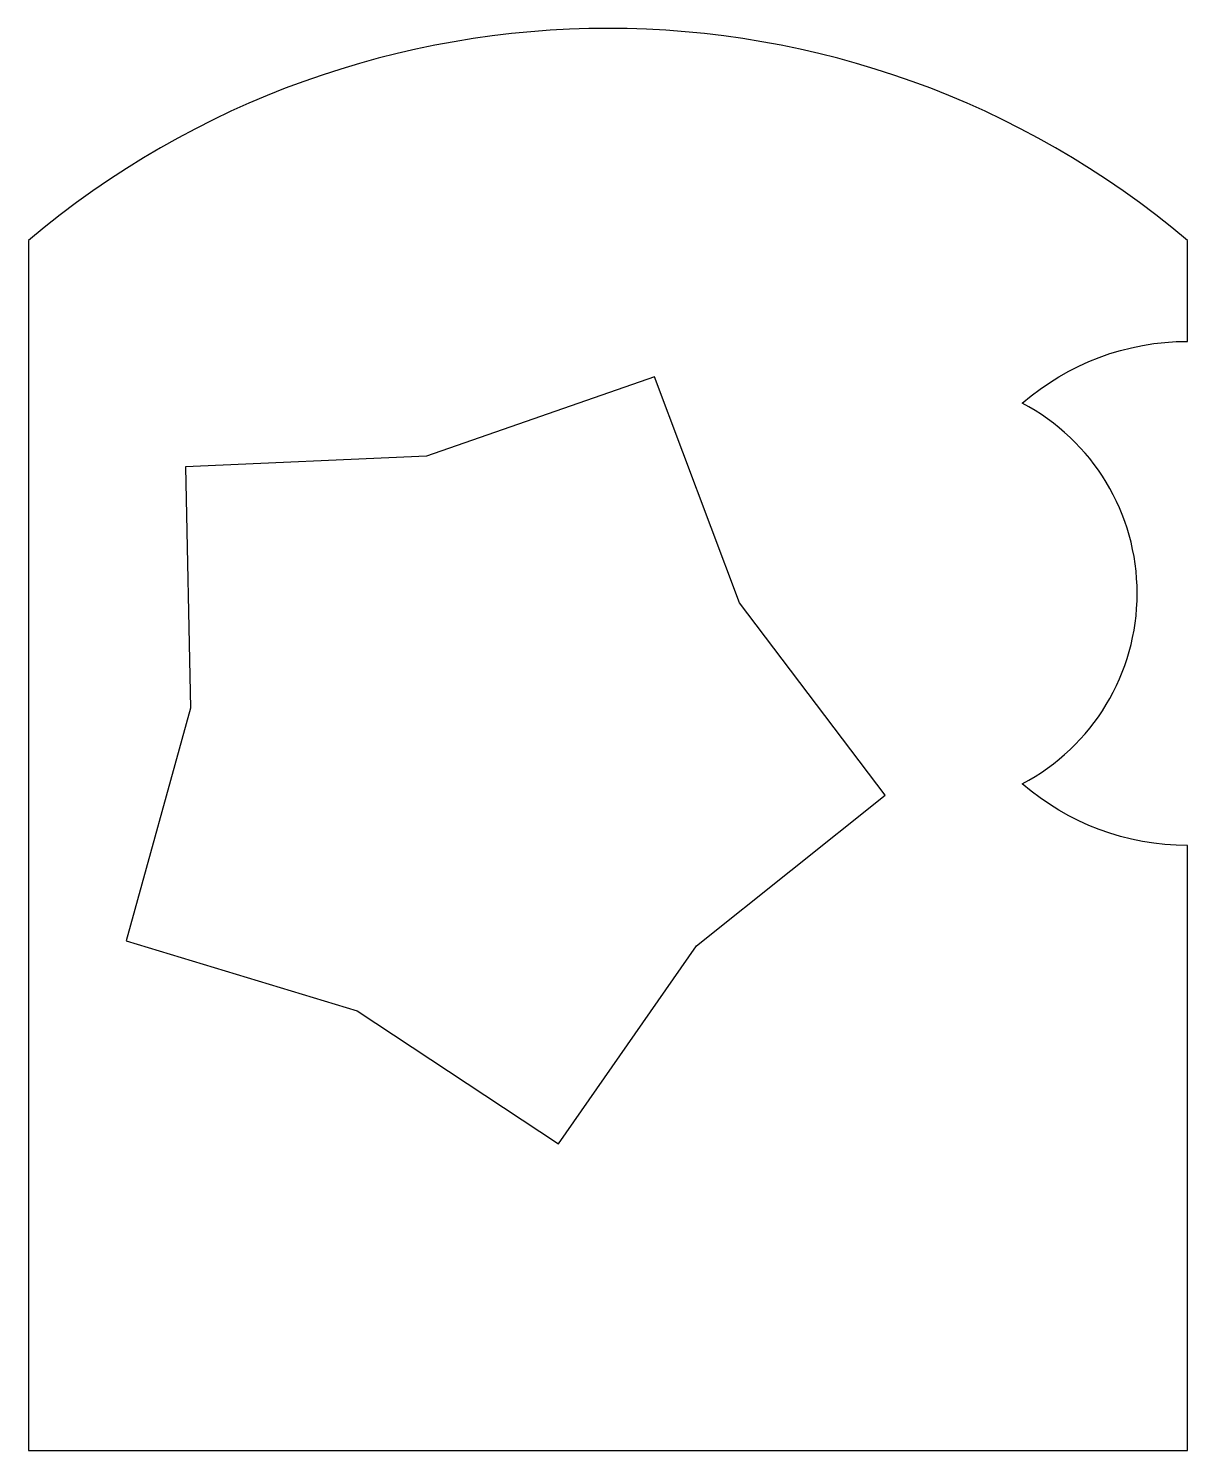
# Model space of a CAD drawing. Header units: millimetres. Extents: x 20 to 43, y 10 to 38.2.
import ezdxf

# ---------------------------------------------------------------- set-up
doc = ezdxf.new("R2010")
doc.units = ezdxf.units.MM
doc.layers.add('green', color=3, linetype='Continuous', lineweight=25, true_color=0x00ff00)
doc.layers.add('yellow', color=2, linetype='Continuous', lineweight=25, true_color=0xffff00)

msp = doc.modelspace()

# ---------------------------------------------------------------- linework, layer by layer
at = {"layer": 'green', "flags": 128}
msp.add_lwpolyline([(20, 34), (20, 10), (43, 10), (43, 22, -0.180809), (39.72, 23.226, 0.604165), (39.72, 30.774, -0.180809), (43, 32), (43, 34, 0.365821), (20, 34)], format="xyb", dxfattribs=at)
at = {"layer": 'yellow', "flags": 128}
msp.add_lwpolyline([(27.9, 29.726), (23.116, 29.511), (23.214, 24.723), (21.94, 20.107), (26.524, 18.721), (30.521, 16.083), (33.256, 20.014), (37, 23), (34.106, 26.816), (32.423, 31.299), (27.9, 29.726)], dxfattribs=at)

doc.saveas('drawing.dxf')
